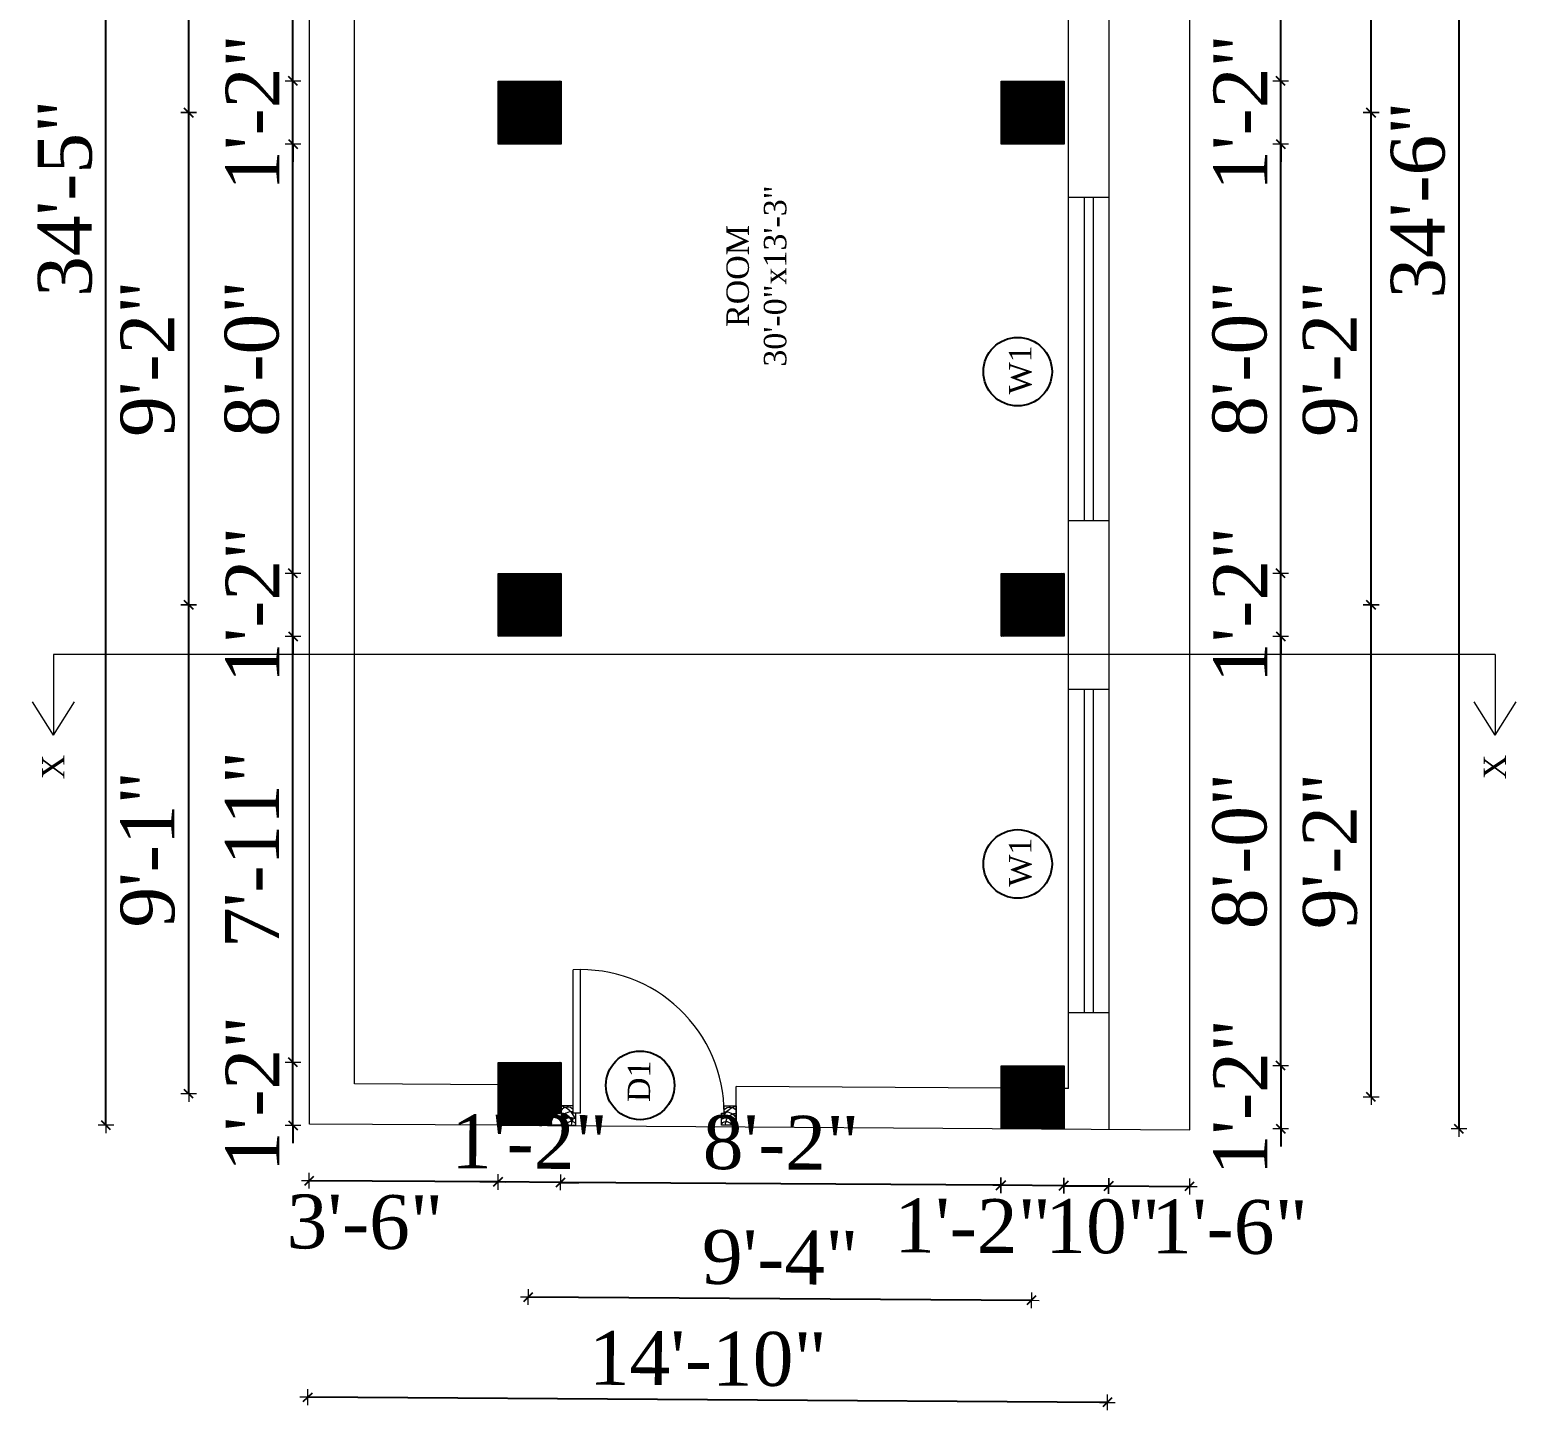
# Model space of a CAD drawing. Header units: inches. Extents: x 4069 to 291496, y -47643 to 12535.
# Drawn here: x 31927.5 to 32258.5, y 2031.2 to 2338.6 of the extents above; entities that cross this region are included whole.
import ezdxf

# ---------------------------------------------------------------- set-up
doc = ezdxf.new("R2010")
doc.units = ezdxf.units.IN
doc.header["$LTSCALE"] = 5
doc.header["$MEASUREMENT"] = 0
for name, color, linetype, lineweight in [('A-WALL', 7, 'Continuous', 9), ('Dimension', 7, 'Continuous', 18), ('DOOR', 62, 'Continuous', 0)]:
    doc.layers.add(name, color=color, linetype=linetype, lineweight=lineweight)
doc.layers.add('dim line', color=7, linetype='Continuous', lineweight=15, true_color=0xfab2b2)
doc.layers.add('TEXT', color=6, linetype='Continuous')
doc.layers.add('WALL', color=7, linetype='Continuous')
doc.styles.add('ordinary', font='times.ttf')
doc.dimstyles.new('Copy of 96', dxfattribs={"dimtxt": 7, "dimasz": 4, "dimexe": 0.5, "dimexo": 0.5, "dimgap": 3, "dimtad": 1, "dimdec": 1, "dimzin": 11, "dimdsep": 46, "dimlunit": 4, "dimtxsty": 'ordinary', "dimblk": 'OBLIQUE', "dimcen": 0.09, "dimse1": 1, "dimse2": 1, "dimclrt": 6, "dimazin": 0, "dimtfac": 1, "dimtdec": 1, "dimtix": 1, "dimtmove": 2, "dimatfit": 3, "dimldrblk": 'leader', "dimfxl": 0.5, "dimfxlon": 1, "dimtolj": 1, "dimtzin": 0, "dimarcsym": 0})
pattern_1 = [(135, (33647.55626, -22218.55077), (-0.08838834765, -0.08838834765), [])]

# ---------------------------------------------------------------- blocks, each defined once
blk = doc.blocks.new('A$C27B36B59')
at = {"layer": 'DOOR'}
for p, q in [((0, 4), (0, 0)), ((2.5, 4), (0, 4)), ((2.5, 2.5), (2.5, 4)), ((0, 0), (3, 0)), ((3, 2.5), (2.5, 2.5)), ((3, 0), (3, 2.5))]:
    blk.add_line(p, q, dxfattribs=at)
for centre, radius, start, end in [((-1.4, -0.54), 4.75, 22.1411, 72.838), ((1.34, 2.09), 1.64, 45.138, 144.8948), ((2.21, 0.3), 2.49, 83.3149, 152.658), ((0.13, 0.37), 2.05, 349.4875, 93.6805), ((1.96, -0.47), 2.01, 58.7447, 166.495), ((-0.06, 0.32), 1.13, 343.542, 86.947), ((2.08, -0.4), 1.17, 38.2816, 160.1519)]:
    blk.add_arc(centre, radius, start, end, dxfattribs=at)
blk = doc.blocks.new('D2')
at = {"layer": 'DOOR'}
for p, q in [((74473.95, 24047.59), (74473.95, 24018.09)), ((74473.95, 24047.59), (74475.45, 24047.59)), ((74475.45, 24047.59), (74475.45, 24018.13))]:
    blk.add_line(p, q, dxfattribs=at)
blk.add_arc((74473.95, 24047.59), 29.5, 180, 272.9146, dxfattribs=at)
at = {"layer": 'DOOR', "xscale": -1, "rotation": 180}
blk.add_blockref('A$C27B36B59', (74441.95, 24050.09), dxfattribs=at)
at = {"layer": 'DOOR', "rotation": 180}
blk.add_blockref('A$C27B36B59', (74477.95, 24050.09), dxfattribs=at)
blk = doc.blocks.new('oblique')
at = {"color": 0, "lineweight": -2}
blk.add_line((0.25, 0.25), (-0.25, -0.25), dxfattribs=at)
at = {"layer": 'dim line', "lineweight": 9}
for p, q in [((-0.4375, 0), (0.4375, 0)), ((0, 0.4375), (0, -0.4375))]:
    blk.add_line(p, q, dxfattribs=at)
blk = doc.blocks.new('*D1017')
at = {"layer": 'A-WALL', "color": 0, "lineweight": -2, "ltscale": 50, "transparency": 16777216}
for p, q in [((32206.08, 2107.91), (32206.08, 2111.91)), ((32206.08, 2107.91), (32206.08, 2093.91)), ((32206.08, 2093.91), (32206.08, 2089.91))]:
    blk.add_line(p, q, dxfattribs=at)
at = {"layer": 'Defpoints', "color": 0, "ltscale": 50, "transparency": 16777216}
for p in [(32157.84, 2107.91, -58.17), (32157.84, 2093.91, -58.17), (32206.08, 2093.91)]:
    blk.add_point(p, dxfattribs=at)
at = {"layer": 'A-WALL', "color": 0, "lineweight": -2, "ltscale": 50, "transparency": 16777216, "xscale": 4, "yscale": 4, "zscale": 4}
for p, rotation in [((32206.08, 2107.91), 270), ((32206.08, 2093.91), 90)]:
    blk.add_blockref('oblique', p, dxfattribs=dict(at, rotation=rotation))
at = {"layer": 'A-WALL', "color": 6, "ltscale": 50, "transparency": 16777216, "insert": (32197.08, 2100.91), "char_height": 12, "attachment_point": 5, "rotation": 90, "style": 'ordinary'}
blk.add_mtext('\\A1;1\'-2"', dxfattribs=at)
blk = doc.blocks.new('_OBLIQUE')
at = {"color": 0, "linetype": 'ByBlock'}
blk.add_line((-0.5, -0.5), (0.5, 0.5), dxfattribs=at)
blk = doc.blocks.new('leader')
at = {"layer": 'Dimension'}
for p, q in [((0, -4.328), (0, 4.328)), ((-4.424, 0), (4.424, 0))]:
    blk.add_line(p, q, dxfattribs=at)
blk = doc.blocks.new('*D1018')
at = {"layer": 'A-WALL', "color": 0, "lineweight": -2, "ltscale": 5, "transparency": 16777216}
blk.add_line((32206.08, 2107.91), (32206.08, 2203.53), dxfattribs=at)
at = {"layer": 'Defpoints', "color": 0, "ltscale": 5, "transparency": 16777216}
for p in [(32157.84, 2203.53, -58.17), (32206.08, 2203.53), (32157.84, 2107.91, -58.17)]:
    blk.add_point(p, dxfattribs=at)
at = {"layer": 'A-WALL', "color": 0, "lineweight": -2, "ltscale": 5, "transparency": 16777216, "xscale": 4, "yscale": 4, "zscale": 4}
for p, rotation in [((32206.08, 2203.53), 90), ((32206.08, 2107.91), 270)]:
    blk.add_blockref('oblique', p, dxfattribs=dict(at, rotation=rotation))
at = {"layer": 'A-WALL', "color": 6, "ltscale": 5, "transparency": 16777216, "insert": (32196.98, 2155.72), "char_height": 12, "attachment_point": 5, "rotation": 90, "style": 'ordinary'}
blk.add_mtext('\\A1;8\'-0"', dxfattribs=at)
blk = doc.blocks.new('*D1019')
at = {"layer": 'A-WALL', "color": 0, "lineweight": -2, "ltscale": 5, "transparency": 16777216}
for p, q in [((32206.08, 2217.53), (32206.08, 2221.53)), ((32206.08, 2203.53), (32206.08, 2217.53)), ((32206.08, 2203.53), (32206.08, 2199.53))]:
    blk.add_line(p, q, dxfattribs=at)
at = {"layer": 'Defpoints', "color": 0, "ltscale": 5, "transparency": 16777216}
for p in [(32157.84, 2217.53, -58.17), (32206.08, 2217.53), (32157.84, 2203.53, -58.17)]:
    blk.add_point(p, dxfattribs=at)
at = {"layer": 'A-WALL', "color": 0, "lineweight": -2, "ltscale": 5, "transparency": 16777216, "xscale": 4, "yscale": 4, "zscale": 4}
for p, rotation in [((32206.08, 2217.53), 270), ((32206.08, 2203.53), 90)]:
    blk.add_blockref('oblique', p, dxfattribs=dict(at, rotation=rotation))
at = {"layer": 'A-WALL', "color": 6, "ltscale": 5, "transparency": 16777216, "insert": (32197.08, 2210.53), "char_height": 12, "attachment_point": 5, "rotation": 90, "style": 'ordinary'}
blk.add_mtext('\\A1;1\'-2"', dxfattribs=at)
blk = doc.blocks.new('*D1020')
at = {"layer": 'A-WALL', "color": 0, "lineweight": -2, "ltscale": 5, "transparency": 16777216}
blk.add_line((32206.08, 2217.53), (32206.08, 2313.15), dxfattribs=at)
at = {"layer": 'Defpoints', "color": 0, "ltscale": 5, "transparency": 16777216}
for p in [(32157.84, 2313.15, -58.17), (32206.08, 2313.15), (32157.84, 2217.53, -58.17)]:
    blk.add_point(p, dxfattribs=at)
at = {"layer": 'A-WALL', "color": 0, "lineweight": -2, "ltscale": 5, "transparency": 16777216, "xscale": 4, "yscale": 4, "zscale": 4}
for p, rotation in [((32206.08, 2313.15), 90), ((32206.08, 2217.53), 270)]:
    blk.add_blockref('oblique', p, dxfattribs=dict(at, rotation=rotation))
at = {"layer": 'A-WALL', "color": 6, "ltscale": 5, "transparency": 16777216, "insert": (32196.98, 2265.34), "char_height": 12, "attachment_point": 5, "rotation": 90, "style": 'ordinary'}
blk.add_mtext('\\A1;8\'-0"', dxfattribs=at)
blk = doc.blocks.new('*D1021')
at = {"layer": 'A-WALL', "color": 0, "lineweight": -2, "ltscale": 5, "transparency": 16777216}
for p, q in [((32206.08, 2327.15), (32206.08, 2331.15)), ((32206.08, 2313.15), (32206.08, 2327.15)), ((32206.08, 2313.15), (32206.08, 2309.15))]:
    blk.add_line(p, q, dxfattribs=at)
at = {"layer": 'Defpoints', "color": 0, "ltscale": 5, "transparency": 16777216}
for p in [(32157.84, 2327.15, -58.17), (32206.08, 2327.15), (32157.84, 2313.15, -58.17)]:
    blk.add_point(p, dxfattribs=at)
at = {"layer": 'A-WALL', "color": 0, "lineweight": -2, "ltscale": 5, "transparency": 16777216, "xscale": 4, "yscale": 4, "zscale": 4}
for p, rotation in [((32206.08, 2327.15), 270), ((32206.08, 2313.15), 90)]:
    blk.add_blockref('oblique', p, dxfattribs=dict(at, rotation=rotation))
at = {"layer": 'A-WALL', "color": 6, "ltscale": 5, "transparency": 16777216, "insert": (32197.08, 2320.15), "char_height": 12, "attachment_point": 5, "rotation": 90, "style": 'ordinary'}
blk.add_mtext('\\A1;1\'-2"', dxfattribs=at)
blk = doc.blocks.new('*D1022')
at = {"layer": 'A-WALL', "color": 0, "lineweight": -2, "ltscale": 5, "transparency": 16777216}
blk.add_line((32206.08, 2327.15), (32206.08, 2423.15), dxfattribs=at)
at = {"layer": 'Defpoints', "color": 0, "ltscale": 5, "transparency": 16777216}
for p in [(32157.84, 2423.15), (32206.08, 2423.15), (32157.84, 2327.15, -58.17)]:
    blk.add_point(p, dxfattribs=at)
at = {"layer": 'A-WALL', "color": 0, "lineweight": -2, "ltscale": 5, "transparency": 16777216, "xscale": 4, "yscale": 4, "zscale": 4}
for p, rotation in [((32206.08, 2423.15), 90), ((32206.08, 2327.15), 270)]:
    blk.add_blockref('oblique', p, dxfattribs=dict(at, rotation=rotation))
at = {"layer": 'A-WALL', "color": 6, "ltscale": 5, "transparency": 16777216, "insert": (32196.98, 2375.15), "char_height": 12, "attachment_point": 5, "rotation": 90, "style": 'ordinary'}
blk.add_mtext('\\A1;8\'-0"', dxfattribs=at)
blk = doc.blocks.new('*D910')
at = {"layer": 'A-WALL', "color": 0, "lineweight": -2, "ltscale": 5, "transparency": 16777216}
blk.add_line((32226.2, 2100.91), (32226.2, 2210.53), dxfattribs=at)
at = {"layer": 'Defpoints', "color": 0, "ltscale": 5, "transparency": 16777216}
for p in [(32150.84, 2210.53, -58.17), (32226.2, 2210.53), (32150.84, 2100.91, -58.17)]:
    blk.add_point(p, dxfattribs=at)
at = {"layer": 'A-WALL', "color": 0, "lineweight": -2, "ltscale": 5, "transparency": 16777216, "xscale": 4, "yscale": 4, "zscale": 4}
for p, rotation in [((32226.2, 2210.53), 90), ((32226.2, 2100.91), 270)]:
    blk.add_blockref('oblique', p, dxfattribs=dict(at, rotation=rotation))
at = {"layer": 'A-WALL', "color": 6, "ltscale": 5, "transparency": 16777216, "insert": (32217.08, 2155.72), "char_height": 12, "attachment_point": 5, "rotation": 90, "style": 'ordinary'}
blk.add_mtext('\\A1;9\'-2"', dxfattribs=at)
blk = doc.blocks.new('*D1024')
at = {"layer": 'A-WALL', "color": 0, "lineweight": -2, "ltscale": 5, "transparency": 16777216}
blk.add_line((32226.2, 2210.53), (32226.2, 2320.15), dxfattribs=at)
at = {"layer": 'Defpoints', "color": 0, "ltscale": 5, "transparency": 16777216}
for p in [(32150.84, 2320.15, -58.17), (32226.2, 2320.15), (32150.84, 2210.53, -58.17)]:
    blk.add_point(p, dxfattribs=at)
at = {"layer": 'A-WALL', "color": 0, "lineweight": -2, "ltscale": 5, "transparency": 16777216, "xscale": 4, "yscale": 4, "zscale": 4}
for p, rotation in [((32226.2, 2320.15), 90), ((32226.2, 2210.53), 270)]:
    blk.add_blockref('oblique', p, dxfattribs=dict(at, rotation=rotation))
at = {"layer": 'A-WALL', "color": 6, "ltscale": 5, "transparency": 16777216, "insert": (32217.08, 2265.34), "char_height": 12, "attachment_point": 5, "rotation": 90, "style": 'ordinary'}
blk.add_mtext('\\A1;9\'-2"', dxfattribs=at)
blk = doc.blocks.new('*D1025')
at = {"layer": 'A-WALL', "color": 0, "lineweight": -2, "ltscale": 5, "transparency": 16777216}
blk.add_line((32226.2, 2320.15), (32226.2, 2430.15), dxfattribs=at)
at = {"layer": 'Defpoints', "color": 0, "ltscale": 5, "transparency": 16777216}
for p in [(32150.84, 2430.15, -58.17), (32226.2, 2430.15), (32150.84, 2320.15, -58.17)]:
    blk.add_point(p, dxfattribs=at)
at = {"layer": 'A-WALL', "color": 0, "lineweight": -2, "ltscale": 5, "transparency": 16777216, "xscale": 4, "yscale": 4, "zscale": 4}
for p, rotation in [((32226.2, 2430.15), 90), ((32226.2, 2320.15), 270)]:
    blk.add_blockref('oblique', p, dxfattribs=dict(at, rotation=rotation))
at = {"layer": 'A-WALL', "color": 6, "ltscale": 5, "transparency": 16777216, "insert": (32217.08, 2375.15), "char_height": 12, "attachment_point": 5, "rotation": 90, "style": 'ordinary'}
blk.add_mtext('\\A1;9\'-2"', dxfattribs=at)
blk = doc.blocks.new('*D911')
at = {"layer": 'A-WALL', "color": 0, "lineweight": -2, "ltscale": 5, "transparency": 16777216}
blk.add_line((32245.74, 2507.49), (32245.74, 2093.81), dxfattribs=at)
at = {"layer": 'Defpoints', "color": 0, "ltscale": 5, "transparency": 16777216}
for p in [(32047.5, 2507.49, -58), (32157.84, 2093.81, -58.17), (32245.74, 2093.81)]:
    blk.add_point(p, dxfattribs=at)
at = {"layer": 'A-WALL', "color": 0, "lineweight": -2, "ltscale": 5, "transparency": 16777216, "xscale": 4, "yscale": 4, "zscale": 4}
for p, rotation in [((32245.74, 2507.49), 90), ((32245.74, 2093.81), 270)]:
    blk.add_blockref('oblique', p, dxfattribs=dict(at, rotation=rotation))
at = {"layer": 'A-WALL', "color": 6, "ltscale": 5, "transparency": 16777216, "insert": (32236.64, 2300.65), "char_height": 12, "attachment_point": 5, "rotation": 90, "style": 'ordinary'}
blk.add_mtext('\\A1;34\'-6"', dxfattribs=at)
blk = doc.blocks.new('*D1026')
at = {"layer": 'A-WALL', "color": 0, "lineweight": -2, "ltscale": 50, "transparency": 16777216}
for p, q in [((31986.13, 2108.64), (31986.13, 2112.64)), ((31986.13, 2094.64), (31986.13, 2108.64)), ((31986.13, 2094.64), (31986.13, 2090.64))]:
    blk.add_line(p, q, dxfattribs=at)
at = {"layer": 'Defpoints', "color": 0, "ltscale": 50, "transparency": 16777216}
for p in [(31986.13, 2108.64), (32031.84, 2108.64, -58.17), (32031.84, 2094.64, -58.17)]:
    blk.add_point(p, dxfattribs=at)
at = {"layer": 'A-WALL', "color": 0, "lineweight": -2, "ltscale": 50, "transparency": 16777216, "xscale": 4, "yscale": 4, "zscale": 4}
for p, rotation in [((31986.13, 2108.64), 270), ((31986.13, 2094.64), 90)]:
    blk.add_blockref('oblique', p, dxfattribs=dict(at, rotation=rotation))
at = {"layer": 'A-WALL', "color": 6, "ltscale": 50, "transparency": 16777216, "insert": (31977.13, 2101.64), "char_height": 12, "attachment_point": 5, "rotation": 90, "style": 'ordinary'}
blk.add_mtext('\\A1;1\'-2"', dxfattribs=at)
blk = doc.blocks.new('*D1027')
at = {"layer": 'A-WALL', "color": 0, "lineweight": -2, "ltscale": 5, "transparency": 16777216}
blk.add_line((31986.13, 2108.64), (31986.13, 2203.53), dxfattribs=at)
at = {"layer": 'Defpoints', "color": 0, "ltscale": 5, "transparency": 16777216}
for p in [(31986.13, 2203.53), (32031.84, 2203.53, -58.17), (32031.84, 2108.64, -58.17)]:
    blk.add_point(p, dxfattribs=at)
at = {"layer": 'A-WALL', "color": 0, "lineweight": -2, "ltscale": 5, "transparency": 16777216, "xscale": 4, "yscale": 4, "zscale": 4}
for p, rotation in [((31986.13, 2203.53), 90), ((31986.13, 2108.64), 270)]:
    blk.add_blockref('oblique', p, dxfattribs=dict(at, rotation=rotation))
at = {"layer": 'A-WALL', "color": 6, "ltscale": 5, "transparency": 16777216, "insert": (31977, 2156.08), "char_height": 12, "attachment_point": 5, "rotation": 90, "style": 'ordinary'}
blk.add_mtext('\\A1;7\'-11"', dxfattribs=at)
blk = doc.blocks.new('*D912')
at = {"layer": 'A-WALL', "color": 0, "lineweight": -2, "ltscale": 5, "transparency": 16777216}
for p, q in [((31986.13, 2217.53), (31986.13, 2221.53)), ((31986.13, 2203.53), (31986.13, 2217.53)), ((31986.13, 2203.53), (31986.13, 2199.53))]:
    blk.add_line(p, q, dxfattribs=at)
at = {"layer": 'Defpoints', "color": 0, "ltscale": 5, "transparency": 16777216}
for p in [(31986.13, 2217.53), (32031.84, 2217.53, -58.17), (32031.84, 2203.53, -58.17)]:
    blk.add_point(p, dxfattribs=at)
at = {"layer": 'A-WALL', "color": 0, "lineweight": -2, "ltscale": 5, "transparency": 16777216, "xscale": 4, "yscale": 4, "zscale": 4}
for p, rotation in [((31986.13, 2217.53), 270), ((31986.13, 2203.53), 90)]:
    blk.add_blockref('oblique', p, dxfattribs=dict(at, rotation=rotation))
at = {"layer": 'A-WALL', "color": 6, "ltscale": 5, "transparency": 16777216, "insert": (31977.13, 2210.53), "char_height": 12, "attachment_point": 5, "rotation": 90, "style": 'ordinary'}
blk.add_mtext('\\A1;1\'-2"', dxfattribs=at)
blk = doc.blocks.new('*D1028')
at = {"layer": 'A-WALL', "color": 0, "lineweight": -2, "ltscale": 5, "transparency": 16777216}
blk.add_line((31986.13, 2217.53), (31986.13, 2313.15), dxfattribs=at)
at = {"layer": 'Defpoints', "color": 0, "ltscale": 5, "transparency": 16777216}
for p in [(31986.13, 2313.15), (32031.84, 2313.15, -58.17), (32031.84, 2217.53, -58.17)]:
    blk.add_point(p, dxfattribs=at)
at = {"layer": 'A-WALL', "color": 0, "lineweight": -2, "ltscale": 5, "transparency": 16777216, "xscale": 4, "yscale": 4, "zscale": 4}
for p, rotation in [((31986.13, 2313.15), 90), ((31986.13, 2217.53), 270)]:
    blk.add_blockref('oblique', p, dxfattribs=dict(at, rotation=rotation))
at = {"layer": 'A-WALL', "color": 6, "ltscale": 5, "transparency": 16777216, "insert": (31977.02, 2265.34), "char_height": 12, "attachment_point": 5, "rotation": 90, "style": 'ordinary'}
blk.add_mtext('\\A1;8\'-0"', dxfattribs=at)
blk = doc.blocks.new('*D1029')
at = {"layer": 'A-WALL', "color": 0, "lineweight": -2, "ltscale": 5, "transparency": 16777216}
for p, q in [((31986.13, 2327.15), (31986.13, 2331.15)), ((31986.13, 2313.15), (31986.13, 2327.15)), ((31986.13, 2313.15), (31986.13, 2309.15))]:
    blk.add_line(p, q, dxfattribs=at)
at = {"layer": 'Defpoints', "color": 0, "ltscale": 5, "transparency": 16777216}
for p in [(31986.13, 2327.15), (32031.84, 2327.15, -58.17), (32031.84, 2313.15, -58.17)]:
    blk.add_point(p, dxfattribs=at)
at = {"layer": 'A-WALL', "color": 0, "lineweight": -2, "ltscale": 5, "transparency": 16777216, "xscale": 4, "yscale": 4, "zscale": 4}
for p, rotation in [((31986.13, 2327.15), 270), ((31986.13, 2313.15), 90)]:
    blk.add_blockref('oblique', p, dxfattribs=dict(at, rotation=rotation))
at = {"layer": 'A-WALL', "color": 6, "ltscale": 5, "transparency": 16777216, "insert": (31977.13, 2320.15), "char_height": 12, "attachment_point": 5, "rotation": 90, "style": 'ordinary'}
blk.add_mtext('\\A1;1\'-2"', dxfattribs=at)
blk = doc.blocks.new('*D913')
at = {"layer": 'A-WALL', "color": 0, "lineweight": -2, "ltscale": 5, "transparency": 16777216}
blk.add_line((31986.13, 2327.15), (31986.13, 2465.6), dxfattribs=at)
at = {"layer": 'Defpoints', "color": 0, "ltscale": 5, "transparency": 16777216}
for p in [(31986.13, 2465.6), (32031.84, 2465.6, -58.17), (32031.84, 2327.15, -58.17)]:
    blk.add_point(p, dxfattribs=at)
at = {"layer": 'A-WALL', "color": 0, "lineweight": -2, "ltscale": 5, "transparency": 16777216, "xscale": 4, "yscale": 4, "zscale": 4}
for p, rotation in [((31986.13, 2465.6), 90), ((31986.13, 2327.15), 270)]:
    blk.add_blockref('oblique', p, dxfattribs=dict(at, rotation=rotation))
at = {"layer": 'A-WALL', "color": 6, "ltscale": 5, "transparency": 16777216, "insert": (31977.02, 2396.38), "char_height": 12, "attachment_point": 5, "rotation": 90, "style": 'ordinary'}
blk.add_mtext('\\A1;11\'-6"', dxfattribs=at)
blk = doc.blocks.new('*D914')
at = {"layer": 'A-WALL', "color": 0, "lineweight": -2, "ltscale": 5, "transparency": 16777216}
blk.add_line((31962.93, 2101.64), (31962.93, 2210.53), dxfattribs=at)
at = {"layer": 'Defpoints', "color": 0, "ltscale": 5, "transparency": 16777216}
for p in [(31962.93, 2210.53), (32038.84, 2210.53, -58.17), (32038.84, 2101.64, -58.17)]:
    blk.add_point(p, dxfattribs=at)
at = {"layer": 'A-WALL', "color": 0, "lineweight": -2, "ltscale": 5, "transparency": 16777216, "xscale": 4, "yscale": 4, "zscale": 4}
for p, rotation in [((31962.93, 2210.53), 90), ((31962.93, 2101.64), 270)]:
    blk.add_blockref('oblique', p, dxfattribs=dict(at, rotation=rotation))
at = {"layer": 'A-WALL', "color": 6, "ltscale": 5, "transparency": 16777216, "insert": (31953.81, 2156.08), "char_height": 12, "attachment_point": 5, "rotation": 90, "style": 'ordinary'}
blk.add_mtext('\\A1;9\'-1"', dxfattribs=at)
blk = doc.blocks.new('*D1031')
at = {"layer": 'A-WALL', "color": 0, "lineweight": -2, "ltscale": 5, "transparency": 16777216}
blk.add_line((31962.93, 2210.53), (31962.93, 2320.15), dxfattribs=at)
at = {"layer": 'Defpoints', "color": 0, "ltscale": 5, "transparency": 16777216}
for p in [(31962.93, 2320.15), (32038.84, 2320.15, -58.17), (32038.84, 2210.53, -58.17)]:
    blk.add_point(p, dxfattribs=at)
at = {"layer": 'A-WALL', "color": 0, "lineweight": -2, "ltscale": 5, "transparency": 16777216, "xscale": 4, "yscale": 4, "zscale": 4}
for p, rotation in [((31962.93, 2320.15), 90), ((31962.93, 2210.53), 270)]:
    blk.add_blockref('oblique', p, dxfattribs=dict(at, rotation=rotation))
at = {"layer": 'A-WALL', "color": 6, "ltscale": 5, "transparency": 16777216, "insert": (31953.81, 2265.34), "char_height": 12, "attachment_point": 5, "rotation": 90, "style": 'ordinary'}
blk.add_mtext('\\A1;9\'-2"', dxfattribs=at)
blk = doc.blocks.new('*D1032')
at = {"layer": 'A-WALL', "color": 0, "lineweight": -2, "ltscale": 5, "transparency": 16777216}
blk.add_line((31962.93, 2320.15), (31962.93, 2472.6), dxfattribs=at)
at = {"layer": 'Defpoints', "color": 0, "ltscale": 5, "transparency": 16777216}
for p in [(31962.93, 2472.6), (32038.84, 2472.6, -58.17), (32038.84, 2320.15, -58.17)]:
    blk.add_point(p, dxfattribs=at)
at = {"layer": 'A-WALL', "color": 0, "lineweight": -2, "ltscale": 5, "transparency": 16777216, "xscale": 4, "yscale": 4, "zscale": 4}
for p, rotation in [((31962.93, 2472.6), 90), ((31962.93, 2320.15), 270)]:
    blk.add_blockref('oblique', p, dxfattribs=dict(at, rotation=rotation))
at = {"layer": 'A-WALL', "color": 6, "ltscale": 5, "transparency": 16777216, "insert": (31953.83, 2396.38), "char_height": 12, "attachment_point": 5, "rotation": 90, "style": 'ordinary'}
blk.add_mtext('\\A1;12\'-8"', dxfattribs=at)
blk = doc.blocks.new('*D915')
at = {"layer": 'A-WALL', "color": 0, "lineweight": -2, "ltscale": 5, "transparency": 16777216}
blk.add_line((31944.5, 2094.64), (31944.5, 2507.49), dxfattribs=at)
at = {"layer": 'Defpoints', "color": 0, "ltscale": 5, "transparency": 16777216}
for p in [(31944.5, 2507.49), (32047.5, 2507.49, -58), (32031.84, 2094.64, -58.17)]:
    blk.add_point(p, dxfattribs=at)
at = {"layer": 'A-WALL', "color": 0, "lineweight": -2, "ltscale": 5, "transparency": 16777216, "xscale": 4, "yscale": 4, "zscale": 4}
for p, rotation in [((31944.5, 2507.49), 90), ((31944.5, 2094.64), 270)]:
    blk.add_blockref('oblique', p, dxfattribs=dict(at, rotation=rotation))
at = {"layer": 'A-WALL', "color": 6, "ltscale": 5, "transparency": 16777216, "insert": (31935.4, 2301.06), "char_height": 12, "attachment_point": 5, "rotation": 90, "style": 'ordinary'}
blk.add_mtext('\\A1;34\'-5"', dxfattribs=at)
blk = doc.blocks.new('*D916')
at = {"layer": 'A-WALL', "color": 0, "lineweight": -2, "ltscale": 50, "transparency": 16777216}
blk.add_line((32157.75, 2081.19), (32143.75, 2081.28), dxfattribs=at)
at = {"layer": 'Defpoints', "color": 0, "ltscale": 50, "transparency": 16777216}
for p in [(32143.84, 2093.91, -58.17), (32157.84, 2093.81, -58.17), (32143.75, 2081.28)]:
    blk.add_point(p, dxfattribs=at)
at = {"layer": 'A-WALL', "color": 0, "lineweight": -2, "ltscale": 50, "transparency": 16777216, "xscale": 4, "yscale": 4, "zscale": 4}
for p, rotation in [((32143.75, 2081.28), 179.6259071472626), ((32157.75, 2081.19), 359.6259071472626)]:
    blk.add_blockref('oblique', p, dxfattribs=dict(at, rotation=rotation))
at = {"layer": 'A-WALL', "color": 6, "ltscale": 50, "transparency": 16777216, "insert": (32137.46, 2072.24), "char_height": 12, "attachment_point": 5, "rotation": 359.6259, "style": 'ordinary'}
blk.add_mtext('\\A1;1\'-2"', dxfattribs=at)
blk = doc.blocks.new('*D917')
at = {"layer": 'A-WALL', "color": 0, "lineweight": -2, "ltscale": 5, "transparency": 16777216}
blk.add_line((32143.75, 2081.28), (32045.75, 2081.92), dxfattribs=at)
at = {"layer": 'Defpoints', "color": 0, "ltscale": 5, "transparency": 16777216}
for p in [(32045.84, 2094.64, -58.17), (32143.84, 2093.91, -58.17), (32045.75, 2081.92)]:
    blk.add_point(p, dxfattribs=at)
at = {"layer": 'A-WALL', "color": 0, "lineweight": -2, "ltscale": 5, "transparency": 16777216, "xscale": 4, "yscale": 4, "zscale": 4}
for p, rotation in [((32045.75, 2081.92), 179.6259071471166), ((32143.75, 2081.28), 359.6259071471167)]:
    blk.add_blockref('oblique', p, dxfattribs=dict(at, rotation=rotation))
at = {"layer": 'A-WALL', "color": 6, "ltscale": 5, "transparency": 16777216, "insert": (32094.81, 2090.7), "char_height": 12, "attachment_point": 5, "rotation": 359.6259, "style": 'ordinary'}
blk.add_mtext('\\A1;8\'-2"', dxfattribs=at)
blk = doc.blocks.new('*D1033')
at = {"layer": 'A-WALL', "color": 0, "lineweight": -2, "ltscale": 5, "transparency": 16777216}
for p, q in [((32031.75, 2082.01), (32027.75, 2082.04)), ((32045.75, 2081.92), (32031.75, 2082.01)), ((32045.75, 2081.92), (32049.75, 2081.89))]:
    blk.add_line(p, q, dxfattribs=at)
at = {"layer": 'Defpoints', "color": 0, "ltscale": 5, "transparency": 16777216}
for p in [(32031.84, 2094.64, -58.17), (32045.84, 2094.64, -58.17), (32031.75, 2082.01)]:
    blk.add_point(p, dxfattribs=at)
at = {"layer": 'A-WALL', "color": 0, "lineweight": -2, "ltscale": 5, "transparency": 16777216, "xscale": 4, "yscale": 4, "zscale": 4}
for p, rotation in [((32031.75, 2082.01), 359.6259071471167), ((32045.75, 2081.92), 179.6259071471166)]:
    blk.add_blockref('oblique', p, dxfattribs=dict(at, rotation=rotation))
at = {"layer": 'A-WALL', "color": 6, "ltscale": 5, "transparency": 16777216, "insert": (32038.81, 2090.97), "char_height": 12, "attachment_point": 5, "rotation": 359.6259, "style": 'ordinary'}
blk.add_mtext('\\A1;1\'-2"', dxfattribs=at)
blk = doc.blocks.new('*D918')
at = {"layer": 'A-WALL', "color": 0, "lineweight": -2, "ltscale": 5, "transparency": 16777216}
blk.add_line((32150.54, 2055.65), (32038.54, 2056.38), dxfattribs=at)
at = {"layer": 'Defpoints', "color": 0, "ltscale": 5, "transparency": 16777216}
for p in [(32038.84, 2101.64, -58.17), (32150.84, 2100.91, -58.17), (32038.54, 2056.38)]:
    blk.add_point(p, dxfattribs=at)
at = {"layer": 'A-WALL', "color": 0, "lineweight": -2, "ltscale": 5, "transparency": 16777216, "xscale": 4, "yscale": 4, "zscale": 4}
for p, rotation in [((32038.54, 2056.38), 179.6259071471166), ((32150.54, 2055.65), 359.6259071471167)]:
    blk.add_blockref('oblique', p, dxfattribs=dict(at, rotation=rotation))
at = {"layer": 'A-WALL', "color": 6, "ltscale": 5, "transparency": 16777216, "insert": (32094.6, 2065.14), "char_height": 12, "attachment_point": 5, "rotation": 359.6259, "style": 'ordinary'}
blk.add_mtext('\\A1;9\'-4"', dxfattribs=at)
blk = doc.blocks.new('*D919')
at = {"layer": 'A-WALL', "color": 0, "lineweight": -2, "ltscale": 5, "transparency": 16777216}
blk.add_line((32167.44, 2032.92), (31989.44, 2034.09), dxfattribs=at)
at = {"layer": 'Defpoints', "color": 0, "ltscale": 5, "transparency": 16777216}
for p in [(31989.84, 2094.91, -58.17), (32167.84, 2093.75, -58.17), (31989.44, 2034.09)]:
    blk.add_point(p, dxfattribs=at)
at = {"layer": 'A-WALL', "color": 0, "lineweight": -2, "ltscale": 5, "transparency": 16777216, "xscale": 4, "yscale": 4, "zscale": 4}
for p, rotation in [((31989.44, 2034.09), 179.6259071471166), ((32167.44, 2032.92), 359.6259071471167)]:
    blk.add_blockref('oblique', p, dxfattribs=dict(at, rotation=rotation))
at = {"layer": 'A-WALL', "color": 6, "ltscale": 5, "transparency": 16777216, "insert": (32078.5, 2042.61), "char_height": 12, "attachment_point": 5, "rotation": 359.6259, "style": 'ordinary'}
blk.add_mtext('\\A1;14\'-10"', dxfattribs=at)
blk = doc.blocks.new('*D1055')
at = {"layer": 'A-WALL', "color": 0, "lineweight": -2, "ltscale": 5, "transparency": 16777216}
blk.add_line((32031.75, 2082.01), (31989.75, 2082.29), dxfattribs=at)
at = {"layer": 'Defpoints', "color": 0, "ltscale": 5, "transparency": 16777216}
for p in [(31989.84, 2094.91), (32031.84, 2094.64, -58.17), (31989.75, 2082.29)]:
    blk.add_point(p, dxfattribs=at)
at = {"layer": 'A-WALL', "color": 0, "lineweight": -2, "ltscale": 5, "transparency": 16777216, "xscale": 4, "yscale": 4, "zscale": 4}
for p, rotation in [((31989.75, 2082.29), 179.6259071471166), ((32031.75, 2082.01), 359.6259071471167)]:
    blk.add_blockref('oblique', p, dxfattribs=dict(at, rotation=rotation))
at = {"layer": 'A-WALL', "color": 6, "ltscale": 5, "transparency": 16777216, "insert": (32002.15, 2073.05), "char_height": 12, "attachment_point": 5, "rotation": 359.6259, "style": 'ordinary'}
blk.add_mtext('\\A1;3\'-6"', dxfattribs=at)
blk = doc.blocks.new('*D945')
at = {"layer": 'A-WALL', "color": 0, "lineweight": -2, "ltscale": 5, "transparency": 16777216}
blk.add_line((32157.75, 2081.19), (32167.75, 2081.12), dxfattribs=at)
at = {"layer": 'Defpoints', "color": 0, "ltscale": 5, "transparency": 16777216}
for p in [(32157.84, 2093.81, -58.17), (32167.84, 2093.75, -58.17), (32167.75, 2081.12)]:
    blk.add_point(p, dxfattribs=at)
at = {"layer": 'A-WALL', "color": 0, "lineweight": -2, "ltscale": 5, "transparency": 16777216, "xscale": 4, "yscale": 4, "zscale": 4}
for p, rotation in [((32157.75, 2081.19), 179.6259071471166), ((32167.75, 2081.12), 359.6259071471167)]:
    blk.add_blockref('oblique', p, dxfattribs=dict(at, rotation=rotation))
at = {"layer": 'A-WALL', "color": 6, "ltscale": 5, "transparency": 16777216, "insert": (32166.42, 2072.05), "char_height": 12, "attachment_point": 5, "rotation": 359.6259, "style": 'ordinary'}
blk.add_mtext('\\A1;10"', dxfattribs=at)
blk = doc.blocks.new('*D1059')
at = {"layer": 'A-WALL', "color": 0, "lineweight": -2, "ltscale": 5, "transparency": 16777216}
blk.add_line((32167.75, 2081.12), (32185.75, 2081.01), dxfattribs=at)
at = {"layer": 'Defpoints', "color": 0, "ltscale": 5, "transparency": 16777216}
for p in [(32167.84, 2093.75, -58.17), (32185.84, 2093.63), (32185.75, 2081.01)]:
    blk.add_point(p, dxfattribs=at)
at = {"layer": 'A-WALL', "color": 0, "lineweight": -2, "ltscale": 5, "transparency": 16777216, "xscale": 4, "yscale": 4, "zscale": 4}
for p, rotation in [((32167.75, 2081.12), 179.6259071471166), ((32185.75, 2081.01), 359.6259071471167)]:
    blk.add_blockref('oblique', p, dxfattribs=dict(at, rotation=rotation))
at = {"layer": 'A-WALL', "color": 6, "ltscale": 5, "transparency": 16777216, "insert": (32194.67, 2071.96), "char_height": 12, "attachment_point": 5, "rotation": 359.6259, "style": 'ordinary'}
blk.add_mtext('\\A1;1\'-6"', dxfattribs=at)

msp = doc.modelspace()

# ---------------------------------------------------------------- hatches: boundary and pattern name
at = {"layer": 'A-WALL', "ltscale": 5}
h = msp.add_hatch(dxfattribs=at)
h.set_pattern_fill('ANSI31', color=256, angle=90)
h.set_pattern_definition(pattern_1)
h.paths.add_polyline_path([(32045.83512, 2313.14836), (32045.83512, 2327.14836), (32031.83512, 2327.14836), (32031.83512, 2313.14836)])
h = msp.add_hatch(dxfattribs=at)
h.set_pattern_fill('ANSI31', color=256, angle=90)
h.set_pattern_definition(pattern_1)
h.paths.add_polyline_path([(32143.83512, 2313.14836), (32157.83512, 2313.14836), (32157.83512, 2327.14836), (32143.83512, 2327.14836)])
h = msp.add_hatch(dxfattribs=at)
h.set_pattern_fill('ANSI31', color=256, angle=90)
h.set_pattern_definition(pattern_1)
h.paths.add_polyline_path([(32031.83512, 2217.52725), (32031.83512, 2203.52725), (32045.83512, 2203.52725), (32045.83512, 2217.52725)])
h = msp.add_hatch(dxfattribs=at)
h.set_pattern_fill('ANSI31', color=256, angle=90)
h.set_pattern_definition(pattern_1)
h.paths.add_polyline_path([(32157.83512, 2203.52725), (32157.83512, 2217.52725), (32143.83512, 2217.52725), (32143.83512, 2203.52725)])
h = msp.add_hatch(dxfattribs=at)
h.set_pattern_fill('ANSI31', color=256, angle=90)
h.set_pattern_definition(pattern_1)
h.paths.add_polyline_path([(32045.83512, 2108.63741), (32031.83512, 2108.63741), (32031.83512, 2094.63741), (32043.79007, 2094.63741, -1.09621959), (32048.20319, 2095.0434), (32048.54345, 2095.93167), (32048.54345, 2096.22675, 0.425392652), (32045.83512, 2094.63741, 0.362611496), (32045.83512, 2096.20353)])
h = msp.add_hatch(dxfattribs=at)
h.set_pattern_fill('ANSI31', color=256, angle=90)
h.set_pattern_definition(pattern_1)
h.paths.add_polyline_path([(32143.83512, 2093.90613), (32157.83512, 2093.90613), (32157.83512, 2107.90613), (32143.83512, 2107.90613)])

# ---------------------------------------------------------------- linework, layer by layer
for p, q in [((32167.83512, 2093.74943), (32167.83512, 2430.77374)), ((32158.83512, 2102.80839), (32158.83512, 2425.8378)), ((32185.83512, 2093.6319), (32185.83512, 2419.29943)), ((31989.83512, 2094.91164), (31989.83512, 2404.82255)), ((31999.83512, 2103.84654), (31999.83512, 2404.24855)), ((32158.83512, 2301.3378), (32167.83512, 2301.3378)), ((32162.33512, 2301.3378), (32162.33512, 2229.3378)), ((32164.33512, 2301.3378), (32164.33512, 2229.3378)), ((32158.83512, 2229.3378), (32167.83512, 2229.3378)), ((32253.83512, 2199.47201), (31932.83512, 2199.47201)), ((31932.83512, 2199.47201), (31932.83512, 2181.47201)), ((32253.83512, 2199.47201), (32253.83512, 2181.47201)), ((32158.83512, 2191.71669), (32167.83512, 2191.71669)), ((32162.33512, 2191.71669), (32162.33512, 2119.71669)), ((32164.33512, 2191.71669), (32164.33512, 2119.71669)), ((31932.83512, 2181.47201), (31928.15591, 2188.90116)), ((31932.83512, 2181.47201), (31937.51432, 2188.90116)), ((32253.83512, 2181.47201), (32249.15591, 2188.90116)), ((32253.83512, 2181.47201), (32258.51432, 2188.90116)), ((32158.83512, 2119.71669), (32167.83512, 2119.71669)), ((32031.89388, 2103.63722), (31999.83512, 2103.84654)), ((32084.83499, 2094.29136), (32084.83499, 2103.29155)), ((32143.83512, 2102.90632), (32084.83499, 2103.29155)), ((32158.83512, 2102.80839), (32157.83512, 2102.81491)), ((32031.83512, 2094.63741), (31989.83512, 2094.91164)), ((32031.83512, 2094.63741), (32185.83512, 2093.6319))]:
    msp.add_line(p, q, dxfattribs=at)
at = {"layer": 'A-WALL', "ltscale": 5, "elevation": -58.16904}
for points in [[(32031.83512, 2313.14836), (32031.83512, 2327.14836), (32045.83512, 2327.14836), (32045.83512, 2313.14836)], [(32143.83512, 2313.14836), (32143.83512, 2327.14836), (32157.83512, 2327.14836), (32157.83512, 2313.14836)], [(32031.83512, 2203.52725), (32031.83512, 2217.52725), (32045.83512, 2217.52725), (32045.83512, 2203.52725)], [(32143.83512, 2203.52725), (32143.83512, 2217.52725), (32157.83512, 2217.52725), (32157.83512, 2203.52725)], [(32031.83512, 2094.63741), (32031.83512, 2108.63741), (32045.83512, 2108.63741), (32045.83512, 2094.63741)], [(32143.83512, 2093.90613), (32143.83512, 2107.90613), (32157.83512, 2107.90613), (32157.83512, 2093.90613)]]:
    msp.add_lwpolyline(points, close=True, dxfattribs=at)
at = {"layer": 'TEXT'}
for centre in [(32147.50368, 2262.4483, -58.16904), (32147.50368, 2152.82718, -58.16904), (32063.43829, 2103.52117, -58.16904)]:
    msp.add_circle(centre, 7.64038, dxfattribs=at)

# ---------------------------------------------------------------- block references
at = {"layer": 'WALL', "color": 2, "linetype": 'ByBlock', "xscale": 1.083333333326322, "yscale": 1.083333333326322, "zscale": 1.083333333326322, "rotation": 179.999999999982}
msp.add_blockref('D2', (112730.28228, 28148.89932, -58.16904), dxfattribs=at)

# ---------------------------------------------------------------- texts
at = {"layer": 'TEXT', "style": 'ordinary'}
for s, rotation, p in [('W1', 90.0003881, (32150.56779, 2257.4153, -58.16904)), ('X', 90, (31935.24997, 2171.69031, -58.16904)), ('X', 90, (32256.24997, 2171.69031, -58.16904)), ('W1', 90.0003881, (32150.56779, 2147.79419, -58.16904)), ('D1', 89.5142373, (32065.63954, 2099.79492, -58.16904))]:
    msp.add_text(s, height=5, rotation=rotation, dxfattribs=at).set_placement(p)
at = {"layer": 'TEXT', "insert": (32096.05507, 2283.75181), "char_height": 5, "attachment_point": 8, "rotation": 89.9996119, "style": 'ordinary'}
msp.add_mtext_dynamic_manual_height_columns('ROOM\\P30\'-0"x13\'-3"', width=101.5687276, gutter_width=1720.71691, heights=[0], dxfattribs=at)

# ---------------------------------------------------------------- dimensions: what is measured, and where the dimension line sits
at = {"layer": 'A-WALL', "ltscale": 5}
for base, p1, p2, angle, picture, middle in [((31944.50001, 2507.4854), (32031.83512, 2094.63741, -58.16904), (32047.49588, 2507.4854, -58), 90, '*D915', (31935.39619, 2301.0614)), ((32245.74433, 2093.81472), (32047.49588, 2507.4854, -58), (32157.83512, 2093.81472, -58.16904), 90, '*D911', (32236.64051, 2300.65006)), ((31962.93281, 2472.60199), (32038.83512, 2320.14836, -58.16904), (32038.83512, 2472.60199, -58.16904), 90, '*D1032', (31953.82899, 2396.37517)), ((31986.126, 2465.60199), (32031.83512, 2327.14836, -58.16904), (32031.83512, 2465.60199, -58.16904), 90, '*D913', (31977.02217, 2396.37517)), ((32226.20433, 2430.14836), (32150.83512, 2320.14836, -58.16904), (32150.83512, 2430.14836, -58.16904), 90, '*D1025', (32217.0832, 2375.14836)), ((32206.07979, 2423.14836), (32157.83512, 2327.14836, -58.16904), (32157.83512, 2423.14836), 90, '*D1022', (32196.97597, 2375.14836)), ((31986.126, 2327.14836), (32031.83512, 2313.14836, -58.16904), (32031.83512, 2327.14836, -58.16904), 90, '*D1029', (31977.126, 2320.14836)), ((32206.07979, 2327.14836), (32157.83512, 2313.14836, -58.16904), (32157.83512, 2327.14836, -58.16904), 90, '*D1021', (32197.07979, 2320.14836)), ((31962.93281, 2320.14836), (32038.83512, 2210.52725, -58.16904), (32038.83512, 2320.14836, -58.16904), 90, '*D1031', (31953.81169, 2265.3378)), ((32226.20433, 2320.14836), (32150.83512, 2210.52725, -58.16904), (32150.83512, 2320.14836, -58.16904), 90, '*D1024', (32217.0832, 2265.3378)), ((31986.126, 2313.14836), (32031.83512, 2217.52725, -58.16904), (32031.83512, 2313.14836, -58.16904), 90, '*D1028', (31977.02217, 2265.3378)), ((32206.07979, 2313.14836), (32157.83512, 2217.52725, -58.16904), (32157.83512, 2313.14836, -58.16904), 90, '*D1020', (32196.97597, 2265.3378)), ((31986.126, 2217.52725), (32031.83512, 2203.52725, -58.16904), (32031.83512, 2217.52725, -58.16904), 90, '*D912', (31977.126, 2210.52725)), ((32206.07979, 2217.52725), (32157.83512, 2203.52725, -58.16904), (32157.83512, 2217.52725, -58.16904), 90, '*D1019', (32197.07979, 2210.52725)), ((31962.93281, 2210.52725), (32038.83512, 2101.63741, -58.16904), (32038.83512, 2210.52725, -58.16904), 90, '*D914', (31953.81169, 2156.08233)), ((32226.20433, 2210.52725), (32150.83512, 2100.90613, -58.16904), (32150.83512, 2210.52725, -58.16904), 90, '*D910', (32217.0832, 2155.71669)), ((31986.126, 2203.52725), (32031.83512, 2108.63741, -58.16904), (32031.83512, 2203.52725, -58.16904), 90, '*D1027', (31977.00487, 2156.08233)), ((32206.07979, 2203.52725), (32157.83512, 2107.90613, -58.16904), (32157.83512, 2203.52725, -58.16904), 90, '*D1018', (32196.97597, 2155.71669)), ((32031.75268, 2082.01179), (32045.83512, 2094.63741, -58.16904), (32031.83512, 2094.63741, -58.16904), 359.6259071, '*D1033', (32038.81114, 2090.9659)), ((32038.53963, 2056.38234), (32150.83512, 2100.90613, -58.16904), (32038.83512, 2101.63741, -58.16904), 359.6259071, '*D918', (32094.59919, 2065.13763)), ((32045.75208, 2081.92039), (32143.83512, 2093.90613, -58.16904), (32045.83512, 2094.63741, -58.16904), 359.6259071, '*D917', (32094.81182, 2090.70408)), ((31989.43798, 2034.08716), (32167.83512, 2093.74943, -58.16904), (31989.83512, 2094.91164, -58.16904), 359.6259071, '*D919', (32078.49742, 2042.60969))]:
    dim = msp.add_linear_dim(base=base, p1=p1, p2=p2, angle=angle, dimstyle='Copy of 96', override={"dimtxt": 12, "dimdec": 0, "dimblk": 'oblique', "dimtdec": 0, "dimarcsym": 1}, dxfattribs=at)
    dim.commit()
    dim.dimension.update_dxf_attribs({"geometry": picture, "text_midpoint": middle})
at = {"layer": 'A-WALL', "ltscale": 50}
for base, p1, p2, picture, middle in [((31986.126, 2108.63741), (32031.83512, 2094.63741, -58.16904), (32031.83512, 2108.63741, -58.16904), '*D1026', (31977.126, 2101.63741)), ((32206.07979, 2093.90613), (32157.83512, 2107.90613, -58.16904), (32157.83512, 2093.90613, -58.16904), '*D1017', (32197.07979, 2100.90613))]:
    dim = msp.add_linear_dim(base=base, p1=p1, p2=p2, angle=90, dimstyle='Copy of 96', override={"dimtxt": 12, "dimdec": 0, "dimblk": 'oblique', "dimtdec": 0, "dimarcsym": 1}, dxfattribs=at)
    dim.commit()
    dim.dimension.update_dxf_attribs({"geometry": picture, "text_midpoint": middle})
at = {"layer": 'A-WALL', "ltscale": 5}
for base, p1, p2, picture, middle in [((31989.75268, 2082.28602), (32031.83512, 2094.63741, -58.16904), (31989.83512, 2094.91164), '*D1055', (32002.14694, 2073.04528)), ((32167.75268, 2081.12381), (32157.83512, 2093.81472, -58.16904), (32167.83512, 2093.74943, -58.16904), '*D945', (32166.4218, 2072.05283)), ((32185.75268, 2081.00629), (32167.83512, 2093.74943, -58.16904), (32185.83512, 2093.6319), '*D1059', (32194.6723, 2071.96142))]:
    dim = msp.add_linear_dim(base=base, p1=p1, p2=p2, angle=359.6259071, dimstyle='Copy of 96', override={"dimtxt": 12, "dimdec": 0, "dimblk": 'oblique', "dimtdec": 0, "dimarcsym": 1}, dxfattribs=at)
    dim.commit()
    dim.dimension.update_dxf_attribs({"geometry": picture, "text_midpoint": middle, "dimtype": 160})
at = {"layer": 'A-WALL', "ltscale": 50}
dim = msp.add_linear_dim(base=(32143.75268, 2081.28052), p1=(32157.83512, 2093.81472, -58.16904), p2=(32143.83512, 2093.90613, -58.16904), angle=179.6259071, dimstyle='Copy of 96', override={"dimtxt": 12, "dimdec": 0, "dimblk": 'oblique', "dimtdec": 0, "dimarcsym": 1}, dxfattribs=at)
dim.commit()
dim.dimension.update_dxf_attribs({"geometry": '*D916', "text_midpoint": (32137.46121, 2072.235), "dimtype": 161})

doc.saveas('drawing.dxf')
